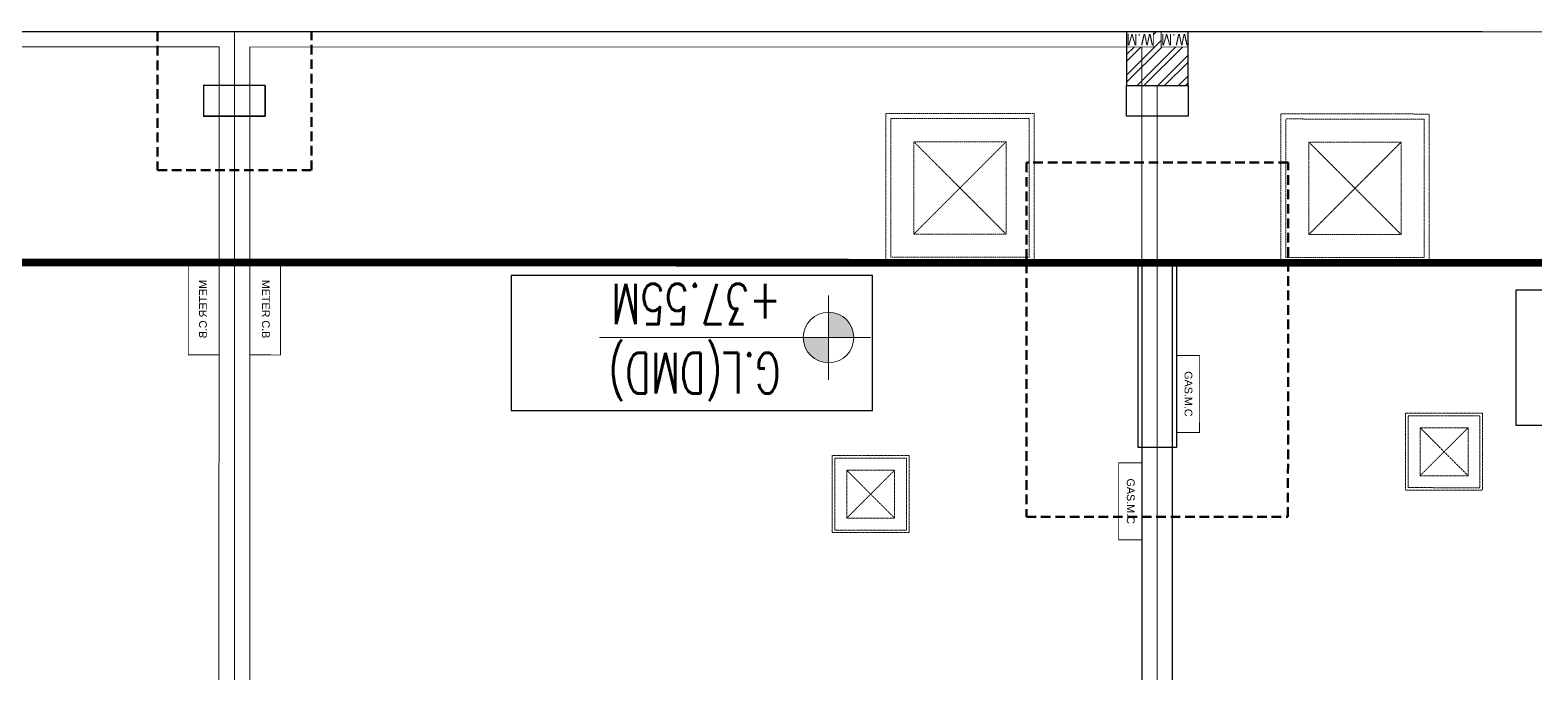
# Model space of a CAD drawing. Header units: centimetres. Extents: x -6122352 to 4157695, y -1694241 to 1947892.
# Drawn here: x 85581 to 95359, y -154923 to -150755 of the extents above; entities that cross this region are included whole.
import ezdxf
from ezdxf.enums import TextEntityAlignment as Align
from ezdxf.xclip import XClip

# ---------------------------------------------------------------- set-up
doc = ezdxf.new("R2010")
doc.units = ezdxf.units.CM
doc.header["$MEASUREMENT"] = 0
doc.header["$XCLIPFRAME"] = 2
for name, pattern in [('23585-XR-AR-END-SETTING OUT PLAN$0$HIDDEN', [0.375, 0.25, -0.125]), ('DASHED2', [0.375, 0.25, -0.125]), ('XR-AR-END-SETTING OUT PLAN$0$23261-XR-AR-SI-GF$0$HIDDEN', [0.375, 0.25, -0.125])]:
    doc.linetypes.add(name, pattern=pattern)
doc.layers.add('08-Compound Wall-4', color=7, linetype='Continuous', lineweight=25, true_color=0xff4405)
doc.layers.add('23585-XR-AR-DAMAC PLOT LIMITS$0$1-End units', color=7, linetype='Continuous', lineweight=5, true_color=0xf8991e)
for name, color, linetype in [('23585-XR-AR-BOUNDARY WALLS AND SETBACKS$0$setback', 7, 'XR-AR-END-SETTING OUT PLAN$0$23261-XR-AR-SI-GF$0$HIDDEN'), ('23585-XR-AR-END-ANNO-GF$0$XR-END-GROUND FLOOR PLAN$0$XR-MIDDLE-GROUND FLOOR PLAN$0$-LPG-CABINET', 6, 'Continuous'), ('23585-XR-AR-MID-ANNO-GF$0$945-4P-1-101-GROUND FLOOR PLAN$0$XR-MIDDLE-GROUND FLOOR PLAN$0$XR-MIDDLE-GROUND FLOOR PLAN$0$-LPG-CABINET', 6, 'Continuous'), ('@MI-MEP', 7, 'Continuous'), ('@MI-REF LAYER', 7, 'Continuous'), ('B_TH_4', 7, 'Continuous'), ('XR-AR-MID-SETTING OUT FOR MASTER$0$23585-XR-AR-MID-GROUND FLOOR$0$GS-HATCH-FLOOR TILE', 251, 'Continuous'), ('XREF1$0$S-LEVELS', 2, 'Continuous'), ('XREF1$0$TYPICAL NEW PROFILE', 3, 'Continuous')]:
    doc.layers.add(name, color=color, linetype=linetype)
for name, color, linetype, lineweight in [('23585-XR-AR-DAMAC PLOT LIMITS$0$1-Mid units', 41, 'Continuous', 5), ('23585-XR-AR-END-ANNO-GF$0$XR-END-GROUND FLOOR PLAN$0$XR-MIDDLE-GROUND FLOOR PLAN$0$S-ANNO-TXT', 3, 'Continuous', 25), ('23585-XR-AR-END-SETTING OUT PLAN$0$A-FLOR-UNDR', 8, '23585-XR-AR-END-SETTING OUT PLAN$0$HIDDEN', 5), ('23585-XR-AR-MID-ANNO-GF$0$945-4P-1-101-GROUND FLOOR PLAN$0$XR-MIDDLE-GROUND FLOOR PLAN$0$XR-MIDDLE-GROUND FLOOR PLAN$0$-DR-RW', 6, 'Continuous', 5), ('23585-XR-AR-MID-ANNO-GF$0$945-4P-1-101-GROUND FLOOR PLAN$0$XR-MIDDLE-GROUND FLOOR PLAN$0$XR-MIDDLE-GROUND FLOOR PLAN$0$S-ANNO-TXT', 3, 'Continuous', 25), ('@ Foundations', 4, 'DASHED2', 50), ('A-ANNO-TEXT', 3, 'Continuous', 25), ('A-FLOR-XREF', 7, 'Continuous', 9), ('A-WALL', 7, 'Continuous', 30), ('A-WALL-PATT', 8, 'Continuous', 5), ('XR-AR-END-SETTING OUT PLAN$0$23585-XR-AR-END-GROUND FLOOR$0$S-COLS', 51, 'Continuous', 40), ('XR-AR-END-SETTING OUT PLAN$0$23585-XR-AR-END-GROUND FLOOR$0$S-COLS-PATT', 8, 'Continuous', 5), ('XR-AR-MID-SETTING OUT FOR MASTER$0$23585-XR-AR-MID-GROUND FLOOR$0$A-FLOR-PATT', 8, 'Continuous', 5), ('XR-AR-MID-SETTING OUT FOR MASTER$0$23585-XR-AR-MID-GROUND FLOOR$0$S-COLS', 51, 'Continuous', 40), ('XR-END-GROUND FLOOR PLAN$0$XR-END-GROUND FLOOR PLAN$0$A-FLOR-PATT_EXT', 8, 'Continuous', 5), ('XR-END-GROUND FLOOR PLAN$0$XR-MIDDLE TYPE 2-GROUND FLOOR PLAN$0$XR-MIDDLE-GROUND FLOOR PLAN$0$-DR-RW', 6, 'Continuous', 5), ('XR-END-GROUND FLOOR PLAN$0$XR-MIDDLE TYPE 2-GROUND FLOOR PLAN$0$XR-MIDDLE-GROUND FLOOR PLAN$0$S-ANNO-TXT', 3, 'Continuous', 25), ('XREF1$0$36-TAGLVL', 23, 'Continuous', 9)]:
    doc.layers.add(name, color=color, linetype=linetype, lineweight=lineweight)
doc.styles.add('23585-XR-AR-END-ANNO-GF$0$SDC-TEXT', font='arial.ttf')
doc.styles.add('23585-XR-AR-MID-ANNO-GF$0$SDC-TEXT', font='arial.ttf')
doc.styles.add('XR-END-GROUND FLOOR PLAN$0$XR-MIDDLE TYPE 2-GROUND FLOOR PLAN$0$XR-MIDDLE-GROUND FLOOR PLAN$0$Arial_1', font='arial.ttf', dxfattribs={"height": 0.002951})
doc.styles.add('XREF1$0$DLT_TEXT', font='romans.shx', dxfattribs={"width": 0.7})

# ---------------------------------------------------------------- blocks, each defined once
blk = doc.blocks.new('23585-XR-AR-BOUNDARY WALLS AND SETBACKS')
at = {"layer": '23585-XR-AR-BOUNDARY WALLS AND SETBACKS$0$setback', "ltscale": 40, "const_width": 0.05}
blk.add_lwpolyline([(496585.2711, 2768853.8794), (496570.8939, 2768867.0531), (496566.7391, 2768862.5186), (496562.6856, 2768858.0948), (496558.6322, 2768853.671), (496554.5788, 2768849.2473), (496550.5252, 2768844.8235), (496546.3706, 2768840.2892), (496560.7478, 2768827.1156), (496564.9027, 2768831.6499), (496568.9563, 2768836.0737), (496573.0094, 2768840.4973), (496577.0628, 2768844.9212), (496581.1162, 2768849.345), (496585.2711, 2768853.8794)], dxfattribs=at)
blk = doc.blocks.new('A$C9d9485f6')
at = {"layer": 'A-ANNO-TEXT', "rotation": 312.4881850805905}
blk.add_blockref('23585-XR-AR-BOUNDARY WALLS AND SETBACKS', (-2377088.5348, -1504219.2521), dxfattribs=at)
blk = doc.blocks.new('23585-XR-AR-DAMAC PLOT LIMITS')
at = {"layer": '23585-XR-AR-DAMAC PLOT LIMITS$0$1-End units', "color": 251, "true_color": 0x636466}
blk.add_lwpolyline([(496583.3281, 2768847.3183), (496565.6331, 2768863.5319), (496571.8145, 2768870.2783), (496589.5097, 2768854.0645)], close=True, dxfattribs=at)
at = {"layer": '23585-XR-AR-DAMAC PLOT LIMITS$0$1-Mid units', "color": 251, "true_color": 0x636466}
for points in [[(496579.2747, 2768842.8945), (496561.5797, 2768859.1081), (496565.6331, 2768863.5319), (496583.3281, 2768847.3183)], [(496575.2213, 2768838.4707), (496557.5263, 2768854.6843), (496561.5797, 2768859.1081), (496579.2747, 2768842.8945)]]:
    blk.add_lwpolyline(points, close=True, dxfattribs=at)
blk = doc.blocks.new('A$Cf093b529')
at = {"layer": 'A-ANNO-TEXT'}
blk.add_blockref('23585-XR-AR-DAMAC PLOT LIMITS', (-495391.9901, -2768603.4419), dxfattribs=at)
blk = doc.blocks.new('A$Cd29382e1')
at = {"color": 1, "true_color": 0xeb0000, "const_width": 0.008}
blk.add_lwpolyline([(42.3, -24.0001), (33.1501, -24.0001), (27.1499, -24), (21.1501, -23.9999), (15.1501, -24), (9.1501, -24), (0, -24.0002), (0, 0), (9.15, -0.0001), (15.1501, -0.0001), (21.1501, -0.0001), (27.1499, 0.0001), (33.1501, 0), (42.3, -0.0002)], close=True, dxfattribs=at)
blk = doc.blocks.new('XR-AR-END-SETTING OUT PLAN$0$23585-XR-AR-END-GROUND FLOOR$0$A$C75a8815d')
at = {"layer": 'XR-AR-END-SETTING OUT PLAN$0$23585-XR-AR-END-GROUND FLOOR$0$S-COLS', "color": 252, "lineweight": 30}
for points in [[(6025, -4000), (6025, -2800), (6275, -2800), (6275, -4000)], [(5949.9, -4950), (6349.9, -4950), (6349.9, -5150), (5949.9, -5150)]]:
    blk.add_lwpolyline(points, close=True, dxfattribs=at)
blk = doc.blocks.new('23585-XR-AR-END-SETTING OUT PLAN$0$MH-800')
at = {"ltscale": 5}
for p, q in [((-294.3, -650.7), (305.7, -50.7)), ((-294.3, -50.7), (305.7, -650.7))]:
    blk.add_line(p, q, dxfattribs=at)
for points in [[(-476.9, 131.9), (-476.9, -833.4), (488.3, -833.4), (488.3, 131.9)], [(-444.3, 99.3), (-444.3, -800.7), (455.7, -800.7), (455.7, 99.3)], [(-294.3, -50.7), (-294.3, -650.7), (305.7, -650.7), (305.7, -50.7)]]:
    blk.add_lwpolyline(points, close=True, dxfattribs=at)
blk = doc.blocks.new('A$Cb2291f53')
blk.add_wipeout([(-200, 0.5), (200, 0.5), (200, 350.2), (-200, 350.2)])
at = {"layer": 'A-WALL-PATT'}
h = blk.add_hatch(dxfattribs=at)
h.set_pattern_fill('ANSI32', color=252, scale=10)
h.set_pattern_definition([(45, (-9150, -4e-08), (-67.3519, 67.3519), []), (45, (-9105.1, -4e-08), (-67.3519, 67.3519), [])])
h.paths.add_polyline_path([(-200, 350.2), (-200, 100), (-25.1, 100), (-25.1, 0), (25, 0.5), (25, 100.5), (200, 100.5), (200, 350.2)])
at = {"layer": 'A-WALL'}
blk.add_lwpolyline([(-200, 0.5), (200, 0.5), (200, 350.2), (-200, 350.2)], close=True, dxfattribs=at)
at = {"layer": 'XR-END-GROUND FLOOR PLAN$0$XR-END-GROUND FLOOR PLAN$0$A-FLOR-PATT_EXT'}
blk.add_line((100, 0), (-100, 0), dxfattribs=at)
at = {"layer": 'XR-END-GROUND FLOOR PLAN$0$XR-MIDDLE TYPE 2-GROUND FLOOR PLAN$0$XR-MIDDLE-GROUND FLOOR PLAN$0$-DR-RW', "ltscale": 100, "const_width": 5}
for points in [[(-200, 0), (-200, 100), (-25.1, 100), (-25.1, 0)], [(25, 0), (25, 100), (199.9, 100), (199.9, 0)]]:
    blk.add_lwpolyline(points, close=True, dxfattribs=at)
at = {"layer": 'XR-END-GROUND FLOOR PLAN$0$XR-MIDDLE TYPE 2-GROUND FLOOR PLAN$0$XR-MIDDLE-GROUND FLOOR PLAN$0$S-ANNO-TXT', "style": 'XR-END-GROUND FLOOR PLAN$0$XR-MIDDLE TYPE 2-GROUND FLOOR PLAN$0$XR-MIDDLE-GROUND FLOOR PLAN$0$Arial_1', "width": 0.8}
for p in [(-112.1, 52), (112.9, 52)]:
    blk.add_text('W.M', height=75, dxfattribs=at).set_placement(p, align=Align.MIDDLE)
blk = doc.blocks.new('XR-AR-END-SETTING OUT PLAN')
at = {"layer": '08-Compound Wall-4', "ltscale": 100}
blk.add_lwpolyline([(9050.1, 5500), (9050.1, 1500), (9250.1, 1500), (9250.1, 5500)], dxfattribs=at)
at = {"layer": '23585-XR-AR-END-ANNO-GF$0$XR-END-GROUND FLOOR PLAN$0$XR-MIDDLE-GROUND FLOOR PLAN$0$-LPG-CABINET', "ltscale": 100, "const_width": 5}
blk.add_lwpolyline([(9025, 2603.3), (9025, 2103.3), (8875, 2103.3), (8875, 2603.3)], close=True, dxfattribs=at)
at = {"layer": '23585-XR-AR-END-SETTING OUT PLAN$0$A-FLOR-UNDR', "color": 8, "ltscale": 100, "xscale": -0.5182770836547854, "yscale": 0.5182770836547854, "zscale": 0.5182770836547854, "rotation": 270.0000009865863}
blk.add_blockref('23585-XR-AR-END-SETTING OUT PLAN$0$MH-800', (7466.7, 2725.3, 0), dxfattribs=at)
at = {"layer": '23585-XR-AR-END-SETTING OUT PLAN$0$A-FLOR-UNDR', "color": 8, "ltscale": 100, "xscale": -1, "rotation": 270.0000009865863}
blk.add_blockref('23585-XR-AR-END-SETTING OUT PLAN$0$MH-800', (8215.4, 1011.7), dxfattribs=at)
at = {"layer": 'XR-AR-END-SETTING OUT PLAN$0$23585-XR-AR-END-GROUND FLOOR$0$S-COLS-PATT', "color": 8}
blk.add_blockref('XR-AR-END-SETTING OUT PLAN$0$23585-XR-AR-END-GROUND FLOOR$0$A$C75a8815d', (3000.1, 5500), dxfattribs=at)
at = {"layer": '23585-XR-AR-END-ANNO-GF$0$XR-END-GROUND FLOOR PLAN$0$XR-MIDDLE-GROUND FLOOR PLAN$0$S-ANNO-TXT', "style": '23585-XR-AR-END-ANNO-GF$0$SDC-TEXT'}
blk.add_text('GAS.M.C', height=50, rotation=90, dxfattribs=at).set_placement((8947.1, 2352.9), align=Align.MIDDLE)
at = {"layer": 'A-FLOR-XREF'}
blk.add_blockref('A$Cb2291f53', (9150.2, 0), dxfattribs=at)
blk = doc.blocks.new('END UNIT')
at = {"xscale": 0.001, "yscale": 0.001, "zscale": 0.001}
blk.add_blockref('XR-AR-END-SETTING OUT PLAN', (-9.1502, 0), dxfattribs=at)
blk = doc.blocks.new('XR-AR-MID-SETTING OUT FOR MASTER$0$23585-XR-AR-MID-GROUND FLOOR$0$945-4P-1-101-GROUND FLOOR PLAN$0$XR-MIDDLE-CAR PARK HATCH')
at = {"layer": 'XR-AR-MID-SETTING OUT FOR MASTER$0$23585-XR-AR-MID-GROUND FLOOR$0$A-FLOR-PATT'}
blk.add_lwpolyline([(9250, 100), (9250, 5500), (15050, 5502.7), (15050, 100.5)], close=True, dxfattribs=at)
blk = doc.blocks.new('XR-AR-MID-SETTING OUT FOR MASTER$0$23585-XR-AR-MID-GROUND FLOOR$0$A$C08698786')
at = {"layer": 'XR-AR-MID-SETTING OUT FOR MASTER$0$23585-XR-AR-MID-GROUND FLOOR$0$S-COLS', "color": 252, "lineweight": 30}
for points in [[(-200.1, 550), (199.9, 550), (199.9, 350), (-200.1, 350)], [(5799.9, 550), (6199.9, 550), (6199.9, 350), (5799.9, 350)]]:
    blk.add_lwpolyline(points, close=True, dxfattribs=at)
blk = doc.blocks.new('XR-AR-MID-SETTING OUT FOR MASTER')
at = {"layer": '23585-XR-AR-MID-ANNO-GF$0$945-4P-1-101-GROUND FLOOR PLAN$0$XR-MIDDLE-GROUND FLOOR PLAN$0$XR-MIDDLE-GROUND FLOOR PLAN$0$-DR-RW', "ltscale": 100, "const_width": 5}
blk.add_lwpolyline([(5900.1, 1500.5), (5700.1, 1500.5), (5700.1, 2100.5), (5900.1, 2100.5)], close=True, dxfattribs=at)
at = {"layer": '23585-XR-AR-MID-ANNO-GF$0$945-4P-1-101-GROUND FLOOR PLAN$0$XR-MIDDLE-GROUND FLOOR PLAN$0$XR-MIDDLE-GROUND FLOOR PLAN$0$-LPG-CABINET', "ltscale": 100, "const_width": 5}
blk.add_lwpolyline([(250.1, 3300.5), (250.1, 2800.5), (100.1, 2800.5), (100.1, 3300.5)], close=True, dxfattribs=at)
at = {"layer": '08-Compound Wall-4', "ltscale": 100}
blk.add_blockref('XR-AR-MID-SETTING OUT FOR MASTER$0$23585-XR-AR-MID-GROUND FLOOR$0$945-4P-1-101-GROUND FLOOR PLAN$0$XR-MIDDLE-CAR PARK HATCH', (-9150, 0.2), dxfattribs=at)
at = {"layer": '23585-XR-AR-END-SETTING OUT PLAN$0$A-FLOR-UNDR', "color": 8, "ltscale": 100, "xscale": -0.5182770836547854, "yscale": 0.5182770836547854, "zscale": 0.5182770836547854, "rotation": 270.0000009865863}
blk.add_blockref('23585-XR-AR-END-SETTING OUT PLAN$0$MH-800', (2044.6, 3001.1, 0), dxfattribs=at)
at = {"layer": '23585-XR-AR-END-SETTING OUT PLAN$0$A-FLOR-UNDR', "color": 8, "ltscale": 100, "xscale": -1, "rotation": 270.0000009865863}
blk.add_blockref('23585-XR-AR-END-SETTING OUT PLAN$0$MH-800', (1633.5, 1009.5), dxfattribs=at)
at = {"layer": 'XR-AR-MID-SETTING OUT FOR MASTER$0$23585-XR-AR-MID-GROUND FLOOR$0$GS-HATCH-FLOOR TILE', "color": 8}
blk.add_blockref('XR-AR-MID-SETTING OUT FOR MASTER$0$23585-XR-AR-MID-GROUND FLOOR$0$A$C08698786', (0, 0), dxfattribs=at)
at = {"layer": '23585-XR-AR-MID-ANNO-GF$0$945-4P-1-101-GROUND FLOOR PLAN$0$XR-MIDDLE-GROUND FLOOR PLAN$0$XR-MIDDLE-GROUND FLOOR PLAN$0$S-ANNO-TXT', "color": 3, "style": '23585-XR-AR-MID-ANNO-GF$0$SDC-TEXT'}
for s, p in [('GAS.M.C', (172.1, 3050)), ('METER C.B', (5795.5, 1802.9))]:
    blk.add_text(s, height=50, rotation=90, dxfattribs=at).set_placement(p, align=Align.MIDDLE)
blk = doc.blocks.new('MID UNIT')
at = {"xscale": 0.001, "yscale": 0.001, "zscale": 0.001}
blk.add_blockref('XR-AR-MID-SETTING OUT FOR MASTER', (0, 0), dxfattribs=at)
blk = doc.blocks.new('TH_4')
blk.add_blockref('END UNIT', (495802.3054, 2769130.5141))
blk.add_blockref('MID UNIT', (495802.3054, 2769130.5141))
at = {"xscale": -1}
blk.add_blockref('MID UNIT', (495814.3054, 2769130.5141), dxfattribs=at)
blk = doc.blocks.new('23585-XR-AR-MALDIVE-3$0$TH_4')
at = {"layer": 'B_TH_4', "xscale": 1.000039184446315, "yscale": 1.000039184446315, "zscale": 1.000039184446315}
blk.add_blockref('TH_4', (-19.4274, -108.5069), dxfattribs=at)
at = {"layer": '@ Foundations', "linetype": 'DASHED2', "ltscale": 0.25}
blk.add_lwpolyline([(495801.4554, 2769131.3648), (495803.1554, 2769131.3648), (495803.1554, 2769133.6648), (495801.4554, 2769133.6648)], close=True, dxfattribs=at)
at = {"layer": '@ Foundations', "linetype": 'DASHED2', "ltscale": 0.25, "elevation": 0}
blk.add_lwpolyline([(495808.8061, 2769131.4141), (495807.8053, 2769131.4141), (495807.8049, 2769130.5141), (495808.8058, 2769130.5141)], close=True, dxfattribs=at)
blk = doc.blocks.new('XREF1$0$LVL  ATTR')
at = {"color": 7}
blk.add_wipeout([(-0.3373, 0.3835), (1.8973, 0.3835), (1.8973, -0.4505), (-0.3373, -0.4505)], dxfattribs=at)
at = {"layer": 'XREF1$0$36-TAGLVL', "extrusion": (-4.88814e-07, 1.40652e-17, 1)}
h = blk.add_hatch(color=252, dxfattribs=at)
h.paths.add_polyline_path([(-0.0654, 0.1563, 0.414214), (-0.2216, 0), (-0.0654, 0)])
h.paths.add_polyline_path([(0.0909, 0), (-0.0654, 0), (-0.0654, -0.1562, 0.414214)])
for p, q in [((-0.0654, -0.2604), (-0.0654, 0.2604)), ((1.3511, 0, 0), (-0.3253, 0, 0))]:
    blk.add_line(p, q, dxfattribs=at)
blk.add_circle((-0.0654, 0, 0), 0.1562, dxfattribs=at)
at = {"layer": 'XREF1$0$S-LEVELS', "color": 1}
blk.add_lwpolyline([(-0.3373, 0.3835), (1.8973, 0.3835), (1.8973, -0.4505), (-0.3373, -0.4505)], close=True, dxfattribs=at)
at = {"layer": 'XREF1$0$TYPICAL NEW PROFILE', "color": 3, "style": 'XREF1$0$DLT_TEXT', "width": 0.7}
for tag, p in [('+0.00M', (0.2413, 0.0671, -0.0001)), ('S.S.L', (0.2413, -0.3453, -0.0001))]:
    blk.add_attdef(tag, p, '', height=0.25, dxfattribs=at)
blk = doc.blocks.new('A$Ce093a295')
at = {"color": 1, "true_color": 0xeb0000, "const_width": 0.008}
blk.add_lwpolyline([(42.3, -24.0001), (33.1501, -24.0001), (27.1499, -24), (21.1501, -23.9999), (15.1501, -24), (9.1501, -24), (0, -24.0002), (0, 0), (9.15, -0.0001), (15.1501, -0.0001), (21.1501, -0.0001), (27.1499, 0.0001), (33.1501, 0), (42.3, -0.0002)], close=True, dxfattribs=at)

msp = doc.modelspace()

# ---------------------------------------------------------------- block references
at = {"layer": '@MI-MEP', "color": 10, "xscale": 1000, "yscale": 1000, "zscale": 1000, "rotation": 179.9883416786298}
msp.add_blockref('A$Cd29382e1', (102056.2819, -174767.33151), dxfattribs=at)
at = {"layer": '@MI-REF LAYER', "xscale": 1000, "yscale": 1000, "zscale": 1000}
msp.add_blockref('A$C9d9485f6', (-23958.95046, 48155.57226), dxfattribs=at)
at = {"layer": '@MI-REF LAYER', "xscale": 1000, "yscale": 1000, "zscale": 1000, "rotation": 312.4882903633292}
msp.add_blockref('A$Cf093b529', (-891608.73293, 539022.72011), dxfattribs=at)

# ---------------------------------------------------------------- next in the draw order: block references
at = {"layer": '@MI-REF LAYER'}
ref = msp.add_blockref('23585-XR-AR-MALDIVE-3$0$TH_4', (496387983.13805, 2768891476.40003), dxfattribs=dict(at, xscale=1000, yscale=1000, zscale=1000, rotation=179.9898040462887))
XClip(ref).set_block_clipping_path([(495793.1983331204, 2769154.4143530317), (495793.2172451443, 2769130.5147732692), (495835.3551904894, 2769130.5144566512), (495835.3553965106, 2769154.4534311658), (495826.2939831605, 2769154.4143751008), (495820.2938442621, 2769154.4144850681), (495814.2939794599, 2769154.41430012), (495808.2939721677, 2769154.4142626277), (495802.2939673355, 2769154.4142251369)])

# ---------------------------------------------------------------- next in the draw order: block references
at = {"layer": '@MI-REF LAYER', "color": 7}
ref = msp.add_blockref('XREF1$0$LVL  ATTR', (90704.20897, -152751.25206, 0.15112), dxfattribs=dict(at, xscale=-1051.480567989675, yscale=1051.480567989676, zscale=1051.480567989675, rotation=359.9901630524215))
ref.add_attrib('S.S.L', 'G.L(DMD)', (90461.14543, -152851.38196), dxfattribs={"layer": 'XREF1$0$TYPICAL NEW PROFILE', "color": 3, "height": 262.870142, "rotation": 179.990166346, "style": 'XREF1$0$DLT_TEXT', "width": 0.7})
ref.add_attrib('+0.00M', '+37.55M', (90463.44808, -152402.04735), dxfattribs={"layer": 'XREF1$0$TYPICAL NEW PROFILE', "color": 3, "height": 262.870142, "rotation": 179.990166346, "style": 'XREF1$0$DLT_TEXT', "width": 0.7})
ref = msp.add_blockref('XREF1$0$LVL  ATTR', (97236.95461, -152846.54631, 0.15112), dxfattribs=dict(at, xscale=-1051.480567989675, yscale=1051.480567989676, zscale=1051.480567989675, rotation=359.9901630524215))
ref.add_attrib('S.S.L', 'G.L(DMD)', (96993.89108, -152946.67622), dxfattribs={"layer": 'XREF1$0$TYPICAL NEW PROFILE', "color": 3, "height": 262.870142, "rotation": 179.990166346, "style": 'XREF1$0$DLT_TEXT', "width": 0.7})
ref.add_attrib('+0.00M', '+37.54M', (96996.19373, -152497.34161), dxfattribs={"layer": 'XREF1$0$TYPICAL NEW PROFILE', "color": 3, "height": 262.870142, "rotation": 179.990166346, "style": 'XREF1$0$DLT_TEXT', "width": 0.7})

# ---------------------------------------------------------------- next in the draw order: block references
at = {"layer": '@MI-REF LAYER', "color": 10, "xscale": 1000, "yscale": 1000, "zscale": 1000, "rotation": 179.9893265042863}
msp.add_blockref('A$Ce093a295', (102056.28199, -174766.821), dxfattribs=at)

doc.saveas('drawing.dxf')
